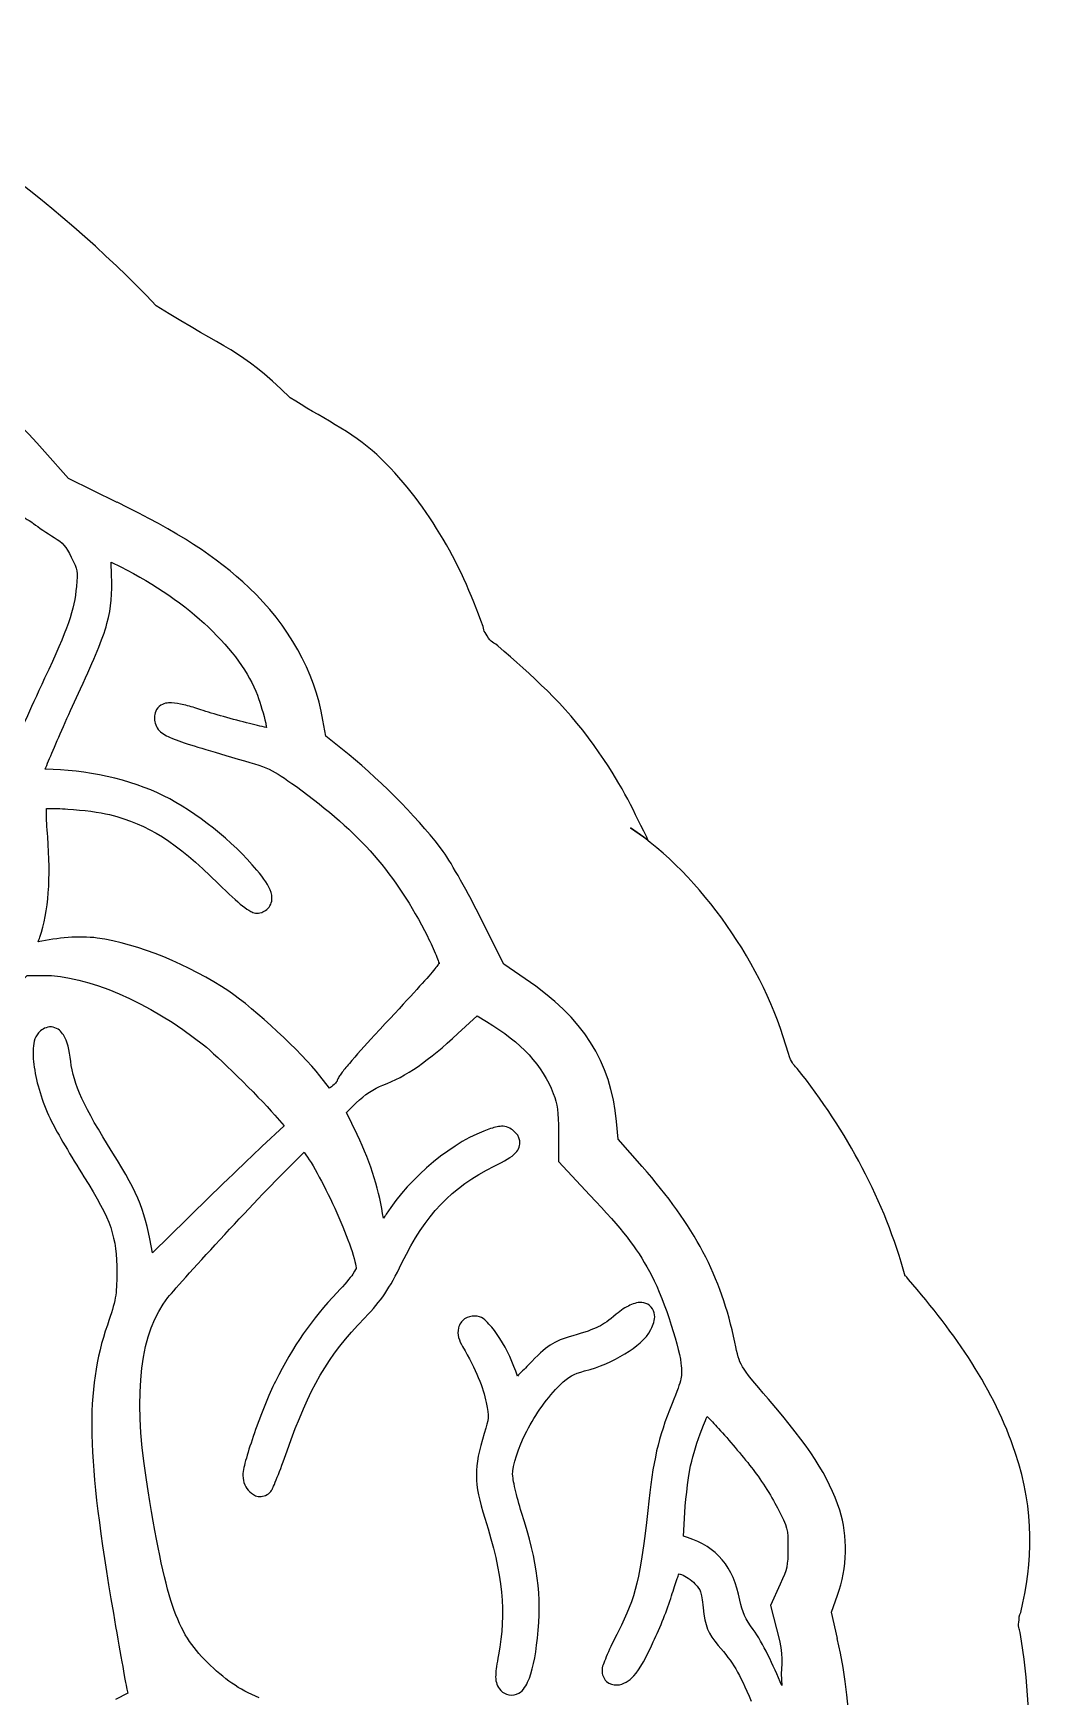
# Model space of a CAD drawing. Extents: x 3 to 1707, y 187 to 1378.
# Drawn here: x 212.6 to 267.7, y 484.7 to 576 of the extents above; entities that cross this region are included whole.
import ezdxf

# ---------------------------------------------------------------- set-up
doc = ezdxf.new("R2010")
doc.units = 0
doc.layers.add('Drawings', color=7, linetype='CONTINUOUS')

msp = doc.modelspace()

# ---------------------------------------------------------------- linework, layer by layer
at = {"layer": 'Drawings', "color": 7}
for points in [[(217.238944, 550.275759), (217.238944, 550.270112), (214.564139, 551.582489), (213.268098, 553.0493)], [(216.902247, 546.994224), (217.442723, 546.724035)], [(216.930055, 546.271123), (216.902247, 546.994224)], [(229.973234, 536.40746), (228.688224, 537.438637), (228.533796, 538.315381)], [(245.414042, 532.41807), (246.373398, 531.759707), (246.30337, 531.903695)], [(239.641141, 524.12726), (238.466434, 524.932348), (237.225542, 527.39722)], [(208.684887, 520.713848), (212.297254, 524.314641), (213.179664, 524.314641)], [(235.940053, 521.125597), (235.940053, 521.11995), (236.99914, 522.097457)], [(236.99914, 522.097457), (237.512042, 521.788674)], [(228.996884, 518.19861), (228.892096, 518.115887), (228.368168, 518.794126)], [(230.408444, 515.578288), (229.829363, 516.796932), (230.353294, 517.309754)], [(225.891887, 516.644333), (226.404789, 516.065362), (225.185959, 514.923907)], [(246.055163, 513.821159), (244.731547, 515.332069), (244.643306, 516.291535)], [(241.460827, 515.734049), (241.455179, 514.107355), (243.186909, 512.260078)], [(226.801631, 513.924717), (227.49653, 514.602984), (227.518555, 514.574751)], [(221.077237, 510.953658), (219.180054, 509.084332)], [(246.143141, 506.343117), (246.143119, 506.343315)], [(249.628614, 500.106587), (249.628637, 500.1067)], [(248.542176, 493.461924), (248.32156, 493.533635), (248.39876, 494.840507)], [(253.638089, 490.908966), (253.638089, 490.903319), (253.108642, 489.739814), (253.588453, 487.809815)], [(256.76517, 487.931837), (256.770817, 487.931837), (256.445413, 489.360026), (256.781858, 490.302975)], [(217.773701, 485.141554), (217.823342, 484.915409), (217.150502, 484.579042)]]:
    msp.add_lwpolyline(points, dxfattribs=at)
for points in [[(219.383582, 561.060831), (213.732161, 567.005347), (206.511113, 572.209655), (198.553489, 576.013865)], [(213.268098, 553.0493), (208.74334, 558.179666), (201.529929, 563.405543), (194.11428, 566.95066)], [(226.741424, 556.012058), (223.852554, 558.802539), (223.362563, 558.542514), (219.383582, 561.060831)], [(231.488817, 552.888966), (230.164343, 554.141856), (228.314653, 554.983704), (226.741424, 556.012058)], [(237.319112, 543.462065), (236.063384, 547.036262), (234.212683, 550.312236), (231.488817, 552.888966)], [(211.927723, 549.575414), (212.29399, 549.347575), (212.592019, 549.14763), (212.644681, 549.106692)], [(224.480223, 545.588678), (222.693459, 547.278924), (220.542804, 548.666767), (217.238944, 550.275759)], [(212.644681, 549.106692), (212.898815, 548.909062), (213.383842, 548.591499), (213.7863, 548.345731)], [(213.7863, 548.345731), (214.257123, 548.058236), (214.422686, 547.863344), (214.718345, 547.259415)], [(214.718345, 547.259415), (215.081514, 546.517878), (215.076917, 546.53846), (214.999615, 545.654771)], [(216.676373, 543.618786), (216.924634, 544.52012), (216.96689, 545.278314), (216.930055, 546.271123)], [(217.442723, 546.724035), (221.201796, 544.837317), (224.008296, 542.134696), (224.932181, 539.68236)], [(214.999615, 545.654771), (214.888728, 544.387482), (214.512573, 543.28736), (213.256854, 540.614779)], [(228.533796, 538.315381), (228.082377, 540.971841), (226.638926, 543.546594), (224.480223, 545.588678)], [(215.22591, 540.045576), (215.985173, 541.688165), (216.428098, 542.717451), (216.676373, 543.618786)], [(237.434432, 543.124626), (237.348846, 543.207066), (237.357486, 543.349642), (237.319112, 543.462065)], [(238.138505, 542.400452), (237.767433, 542.646925), (237.756765, 542.601753), (237.434432, 543.124626)], [(243.417055, 536.931942), (241.768233, 539.245118), (239.984014, 540.766136), (238.138505, 542.400452)], [(213.256854, 540.614779), (212.382214, 538.753273), (211.87355, 537.63319), (211.574759, 536.798937)], [(213.720298, 536.670844), (214.092257, 537.545216), (214.615511, 538.724984), (215.22591, 540.045576)], [(224.932181, 539.68236), (225.108098, 539.215417), (225.28098, 538.626592), (225.38993, 538.154905)], [(219.543977, 539.069989), (219.305882, 538.864736), (219.284761, 538.584469), (219.284761, 538.391751)], [(220.216815, 539.263102), (220.008057, 539.263102), (219.782056, 539.274395), (219.543977, 539.069989)], [(220.900681, 539.158358), (220.642001, 539.218494), (220.433238, 539.263102), (220.216815, 539.263102)], [(221.711397, 538.926849), (221.445827, 539.018323), (221.159373, 539.098222), (220.900681, 539.158358)], [(224.336566, 538.176927), (223.407972, 538.412107), (222.321432, 538.716711), (221.711397, 538.926849)], [(219.284761, 538.391751), (219.284761, 538.197791), (219.377124, 537.918342), (219.55499, 537.741068)], [(219.55499, 537.741068), (219.732856, 537.563765), (219.948709, 537.451088), (220.244371, 537.327513)], [(225.434065, 537.912385), (225.133616, 537.976756), (224.762504, 538.06936), (224.336566, 538.176927)], [(225.38993, 538.154905), (225.41252, 538.05722), (225.41732, 537.997366), (225.434065, 537.912385)], [(220.244371, 537.327513), (220.835702, 537.080193), (221.798181, 536.793036), (223.509289, 536.296335)], [(246.30337, 531.903695), (245.415143, 533.674743), (244.97775, 534.742341), (243.417055, 536.931942)], [(213.290122, 535.62315), (213.388416, 535.881764), (213.536322, 536.238373), (213.720298, 536.670844)], [(223.509289, 536.296335), (225.65225, 535.674224), (225.703145, 535.659684), (227.072021, 534.669641)], [(235.140849, 531.102785), (234.071308, 532.603221), (231.766783, 534.96092), (229.973234, 536.40746)], [(213.312147, 535.62315), (213.302829, 535.62315), (213.299158, 535.623009), (213.290122, 535.62315)], [(219.781319, 534.172912), (218.028403, 535.050023), (215.450907, 535.62315), (213.312147, 535.62315)], [(224.899299, 530.092386), (223.590451, 531.664082), (221.56839, 533.278692), (219.781319, 534.172912)], [(227.072021, 534.669641), (230.580516, 532.132155), (232.540568, 529.884847), (234.263665, 526.464462)], [(213.350649, 533.258026), (213.349053, 533.345265), (213.350095, 533.393544), (213.350649, 533.46215)], [(213.350649, 533.46215), (213.391593, 533.464549), (213.412714, 533.464832), (213.460943, 533.467796)], [(213.422343, 531.918065), (213.38123, 532.429419), (213.35703, 532.909491), (213.350649, 533.258026)], [(213.460943, 533.467796), (213.736255, 533.476266), (214.120223, 533.467147), (214.530865, 533.439563)], [(214.530865, 533.439563), (215.352147, 533.38705), (216.310403, 533.265084), (216.814102, 533.136286)], [(216.814102, 533.136286), (218.994858, 532.57894), (220.408951, 531.685116), (222.781401, 529.353532)], [(254.081231, 520.020308), (252.730734, 524.921168), (249.322851, 529.746675), (245.414042, 532.41807)], [(212.992167, 526.409351), (213.477357, 527.816054), (213.602185, 529.679057), (213.422343, 531.918065)], [(237.225542, 527.39722), (236.505162, 528.833567), (235.609523, 530.445213), (235.140849, 531.102785)], [(225.682438, 528.868209), (225.560821, 529.257004), (225.299119, 529.612258), (224.899299, 530.092386)], [(222.781401, 529.353532), (223.373059, 528.772048), (223.797215, 528.381926), (224.121561, 528.123849)], [(225.665779, 528.21202), (225.765371, 528.438448), (225.743007, 528.673826), (225.682438, 528.868209)], [(224.121561, 528.123849), (224.283726, 527.994825), (224.420467, 527.898833), (224.56828, 527.826077)], [(224.56828, 527.826077), (224.716102, 527.753236), (224.910625, 527.666279), (225.169423, 527.765376)], [(225.169423, 527.765376), (225.356833, 527.83737), (225.566181, 527.985593), (225.665779, 528.21202)], [(216.146785, 526.359661), (215.135221, 526.500261), (213.950964, 526.370955), (212.903926, 526.150173)], [(212.903926, 526.150173), (212.935241, 526.241366), (212.951873, 526.292467), (212.992167, 526.409351)], [(223.360488, 523.442641), (221.245541, 524.877915), (218.35727, 526.052431), (216.146785, 526.359661)], [(234.263665, 526.464462), (234.450369, 526.093849), (234.622576, 525.720808), (234.743476, 525.427779)], [(234.875937, 524.948102), (234.817542, 524.852957), (234.680027, 524.672267), (234.434731, 524.385647)], [(234.743476, 525.427779), (234.803932, 525.28125), (234.851568, 525.15392), (234.881358, 525.063857)], [(234.909031, 524.992146), (234.909031, 525.006262), (234.934444, 525.043247), (234.875937, 524.948102)], [(234.881358, 525.063857), (234.911148, 524.973794), (234.909031, 524.879779), (234.909031, 524.992146)], [(213.179664, 524.314641), (215.575269, 524.314641), (218.960031, 522.891563), (221.981709, 520.493265)], [(234.434731, 524.385647), (233.944159, 523.812322), (233.026695, 522.813979), (231.368357, 521.032993)], [(244.643306, 516.291535), (244.343821, 519.594556), (242.820577, 521.960132), (239.641141, 524.12726)], [(228.368168, 518.794126), (227.351061, 520.106672), (224.80901, 522.459628), (223.360488, 523.442641)], [(213.030759, 521.270827), (212.713317, 521.007414), (212.660946, 520.662352), (212.633674, 520.305827)], [(213.725658, 521.469304), (213.455541, 521.524076), (213.19818, 521.409732), (213.030759, 521.270827)], [(214.282677, 521.04471), (214.170294, 521.2254), (213.995774, 521.414447), (213.725658, 521.469304)], [(237.512042, 521.788674), (239.428519, 520.628839), (240.593845, 519.348902), (241.174045, 517.83497)], [(214.685277, 519.594471), (214.605592, 520.228808), (214.507439, 520.683357), (214.282677, 521.04471)], [(221.981709, 520.493265), (222.7214, 519.906247), (224.898426, 517.771023), (225.891887, 516.644333)], [(231.368357, 521.032993), (230.83125, 520.456167), (230.342477, 519.908223), (229.984074, 519.483488)], [(231.825816, 518.285793), (233.090845, 518.754882), (234.325468, 519.624201), (235.940053, 521.125597)], [(212.633674, 520.305827), (212.606284, 519.949274), (212.63678, 519.544104), (212.710874, 519.103728)], [(217.001605, 514.56549), (215.392908, 517.108821), (214.843035, 518.338419), (214.685277, 519.594471)], [(229.984074, 519.483488), (229.804881, 519.271177), (229.656893, 519.087974), (229.548384, 518.943111)], [(254.562985, 519.201498), (254.313933, 519.469993), (254.278213, 519.487441), (254.081231, 520.020308)], [(212.710874, 519.103728), (212.858837, 518.222975), (213.178707, 517.201227), (213.637405, 516.291451)], [(229.311248, 518.513124), (229.303342, 518.501831), (229.2912, 518.481221), (229.267114, 518.452423)], [(229.322261, 518.557167), (229.318308, 518.543051), (229.314919, 518.528934), (229.311248, 518.513124)], [(229.355355, 518.63989), (229.345189, 518.617303), (229.33333, 518.592741), (229.322261, 518.557167)], [(229.410502, 518.744634), (229.390736, 518.713013), (229.37546, 518.683368), (229.355355, 518.63989)], [(229.548384, 518.943111), (229.49414, 518.870552), (229.44978, 518.807875), (229.410502, 518.744634)], [(260.496198, 507.807754), (259.37462, 511.884214), (257.305318, 515.795568), (254.562985, 519.201498)], [(229.267114, 518.452423), (229.206573, 518.379582), (229.104468, 518.280767), (228.996884, 518.19861)], [(230.353294, 517.309754), (230.829437, 517.776867), (231.323121, 518.099371), (231.825816, 518.285793)], [(241.174045, 517.83497), (241.405222, 517.231606), (241.464978, 516.816695), (241.460827, 515.734049)], [(213.637405, 516.291451), (213.943852, 515.683597), (214.720909, 514.3586), (215.407741, 513.264152)], [(237.737973, 515.903559), (235.744084, 515.275237), (233.281126, 513.222876), (232.002306, 511.205439)], [(238.432872, 516.030325), (238.18687, 516.044441), (237.997701, 515.985435), (237.737973, 515.903559)], [(239.056074, 515.732553), (238.921157, 515.867224), (238.678871, 516.01731), (238.432872, 516.030325)], [(225.185959, 514.923907), (224.313056, 514.105718), (222.470945, 512.326087), (221.077237, 510.953658)], [(231.847877, 510.984941), (231.655074, 512.405224), (231.183661, 513.951058), (230.408444, 515.578288)], [(239.337344, 515.241781), (239.295412, 515.484019), (239.167667, 515.621033), (239.056074, 515.732553)], [(239.127768, 514.596603), (239.260256, 514.741155), (239.379276, 514.999571), (239.337344, 515.241781)], [(219.180054, 509.084332), (218.800711, 511.260042), (218.458568, 512.262026), (217.001605, 514.56549)], [(227.518555, 514.574751), (227.928863, 514.066982), (228.690822, 512.642803), (229.294408, 511.277235)], [(237.936517, 513.852187), (238.523798, 514.147728), (238.862774, 514.307752), (239.127768, 514.596603)], [(215.407741, 513.264152), (216.917941, 510.857554), (217.220773, 509.977987), (217.216682, 507.998043)], [(220.023619, 506.634904), (220.817393, 507.623337), (225.298716, 512.452598), (226.801631, 513.924717)], [(232.868172, 508.530967), (234.158832, 511.181018), (235.571476, 512.661973), (237.936517, 513.852187)], [(251.140051, 504.182285), (250.386606, 507.813118), (248.933269, 510.554446), (246.055163, 513.821159)], [(243.186909, 512.260078), (245.021277, 510.300745), (245.694679, 509.431935), (246.457344, 508.069247)], [(229.294408, 511.277235), (229.596201, 510.594452), (229.868646, 509.915677), (230.061001, 509.358303)], [(232.002306, 511.205439), (231.945465, 511.115659), (231.902685, 511.066534), (231.847877, 510.984941)], [(230.061001, 509.358303), (230.253352, 508.800902), (230.3533, 508.318797), (230.3533, 508.227887)], [(230.833111, 505.52569), (231.74205, 506.471718), (232.168651, 507.094648), (232.868172, 508.530967)], [(217.216682, 507.998043), (217.214603, 506.766017), (217.165883, 506.494614), (216.698265, 505.125151)], [(230.176818, 507.924581), (230.013269, 507.694766), (229.729821, 507.359867), (229.310952, 506.915482)], [(230.3533, 508.227887), (230.3533, 508.277295), (230.340311, 508.154482), (230.176818, 507.924581)], [(246.457344, 508.069247), (247.123083, 506.87988), (248.073821, 504.06382), (248.183559, 503.040266)], [(260.681434, 507.626781), (260.506364, 507.828928), (260.488857, 507.832034), (260.496198, 507.807754)], [(266.536403, 498.125825), (265.40432, 501.54813), (263.257112, 504.652448), (260.681434, 507.626781)], [(229.310952, 506.915482), (227.918184, 505.437858), (226.88477, 503.954728), (225.924702, 502.035401)], [(218.843394, 496.637614), (218.08534, 501.485876), (218.542714, 504.790902), (220.023619, 506.634904)], [(245.387552, 506.210902), (245.146012, 506.100794), (244.895789, 505.940431), (244.631989, 505.72013)], [(246.143119, 506.343315), (245.860369, 506.397239), (245.62909, 506.320728), (245.387552, 506.210902)], [(246.55677, 506.111607), (246.443906, 506.241196), (246.285694, 506.316013), (246.143141, 506.343117)], [(246.738758, 505.675974), (246.726899, 505.818832), (246.669634, 505.98199), (246.55677, 506.111607)], [(216.698265, 505.125151), (215.460259, 501.500303), (215.553018, 497.939884), (217.02917, 489.304802)], [(226.564453, 498.213827), (227.793825, 501.716737), (228.751326, 503.358987), (230.833111, 505.52569)], [(235.973339, 504.970152), (235.882556, 504.600697), (236.007026, 504.270598), (236.199462, 503.938975)], [(236.309759, 505.460924), (236.14124, 505.347146), (236.018727, 505.15488), (235.973339, 504.970152)], [(236.855749, 505.615358), (236.672377, 505.615358), (236.478281, 505.574703), (236.309759, 505.460924)], [(237.644404, 505.179753), (237.442056, 505.393194), (237.278391, 505.615358), (236.855749, 505.615358)], [(238.245544, 504.385703), (238.048957, 504.695983), (237.846742, 504.966454), (237.644404, 505.179753)], [(244.631989, 505.72013), (243.819259, 505.041553), (243.613597, 504.937741), (242.249481, 504.540081)], [(245.100773, 503.536458), (245.739209, 503.925451), (246.259467, 504.350328), (246.534689, 504.881924)], [(246.534689, 504.881924), (246.673164, 505.149572), (246.762591, 505.390427), (246.738758, 505.675974)], [(236.199462, 503.938975), (236.921965, 502.693905), (237.344438, 501.673371), (237.495504, 500.873082)], [(239.205166, 502.317843), (238.98534, 503.027758), (238.62836, 503.781435), (238.245544, 504.385703)], [(242.249481, 504.540081), (241.17117, 504.225764), (240.819062, 503.997981), (239.817338, 502.940971)], [(251.559195, 502.83682), (251.349337, 503.195236), (251.286848, 503.474995), (251.140051, 504.182285)], [(242.894748, 502.604548), (243.69592, 502.813471), (244.462335, 503.147438), (245.100773, 503.536458)], [(248.183559, 503.040266), (248.228428, 502.621572), (248.234894, 502.438962), (248.177912, 502.169027)], [(239.817338, 502.940971), (239.58506, 502.695909), (239.387227, 502.499041), (239.205166, 502.317843)], [(241.560103, 501.849092), (242.025674, 502.302597), (242.279167, 502.443931), (242.894748, 502.604548)], [(248.177912, 502.169027), (248.121212, 501.899121), (247.98076, 501.513347), (247.698101, 500.812522)], [(252.993113, 501.050215), (252.174039, 501.996073), (251.769045, 502.478403), (251.559195, 502.83682)], [(225.924702, 502.035401), (225.55606, 501.298382), (225.122764, 500.203257), (224.772054, 499.201074)], [(239.718071, 499.301527), (240.2028, 500.231716), (240.871571, 501.178477), (241.560103, 501.849092)], [(237.495504, 500.873082), (237.65222, 500.042809), (237.646996, 500.02731), (237.385209, 499.18021)], [(247.698101, 500.812522), (246.910372, 498.859965), (246.668685, 497.788922), (246.363453, 494.939858)], [(256.903278, 494.962501), (256.284405, 496.833381), (255.234252, 498.462248), (252.993113, 501.050215)], [(248.773783, 497.652755), (248.923327, 498.267865), (249.177887, 499.02908), (249.413532, 499.621349)], [(249.413532, 499.621349), (249.493189, 499.82152), (249.559715, 499.959748), (249.628614, 500.106587)], [(249.628637, 500.1067), (249.80286, 499.928269), (250.006938, 499.716776), (250.251841, 499.445006)], [(250.251841, 499.445006), (250.817386, 498.817418), (251.50668, 498.005949), (252.060782, 497.310996)], [(224.772054, 499.201074), (224.596701, 498.699997), (224.442704, 498.225149), (224.330848, 497.828025)], [(237.385209, 499.18021), (236.803714, 497.298941), (236.807681, 496.475868), (237.423809, 494.520685)], [(238.94596, 496.8973), (238.94596, 497.438665), (239.233338, 498.37131), (239.718071, 499.301527)], [(224.330848, 497.828025), (224.219001, 497.430901), (224.137819, 497.156421), (224.137819, 496.863025)], [(226.023978, 496.769094), (226.179649, 497.159527), (226.372994, 497.668312), (226.564453, 498.213827)], [(248.39876, 494.840507), (248.448909, 495.73083), (248.626718, 497.048007), (248.773783, 497.652755)], [(266.841081, 489.349043), (267.497566, 492.163127), (267.626356, 494.830428), (266.536403, 498.125825)], [(220.27731, 489.733772), (219.782042, 491.196715), (219.363768, 493.30941), (218.843394, 496.637614)], [(224.137819, 496.863025), (224.137819, 496.494953), (224.288182, 496.191422), (224.518357, 495.969737)], [(225.819908, 496.278322), (225.877822, 496.406782), (225.946128, 496.573892), (226.023978, 496.769094)], [(239.083842, 496.125328), (238.993314, 496.510623), (238.94596, 496.859778), (238.94596, 496.8973)], [(252.060782, 497.310996), (252.485655, 496.778129), (253.154915, 495.736929), (253.478154, 495.099769)], [(224.518357, 495.969737), (224.633452, 495.858782), (224.776106, 495.758273), (224.976109, 495.72157)], [(224.976109, 495.72157), (225.176113, 495.68515), (225.443869, 495.75912), (225.604826, 495.920047)], [(225.604826, 495.920047), (225.719017, 496.034108), (225.710574, 496.056977), (225.737173, 496.107514)], [(225.737173, 496.107514), (225.763716, 496.15805), (225.790937, 496.214234), (225.819908, 496.278322)], [(239.436806, 494.846012), (239.298388, 495.27981), (239.17437, 495.740006), (239.083842, 496.125328)], [(240.308184, 487.947704), (240.550769, 490.303568), (240.333033, 492.037434), (239.436806, 494.846012)], [(246.363453, 494.939858), (245.975562, 491.319105), (245.689851, 490.160795), (244.747541, 488.322778)], [(253.478154, 495.099769), (254.055521, 493.96173), (254.057235, 493.969466), (254.057235, 492.88857)], [(256.781858, 490.302975), (257.307153, 491.772045), (257.363317, 493.571411), (256.903278, 494.962501)], [(237.423809, 494.520685), (238.402426, 491.415492), (238.603958, 489.321713), (238.168344, 487.026832)], [(250.455903, 492.24328), (249.981626, 492.815786), (249.337029, 493.200544), (248.542176, 493.461924)], [(251.415524, 490.032053), (251.224924, 490.940756), (250.930182, 491.670745), (250.455903, 492.24328)], [(254.057235, 492.88857), (254.056766, 491.915214), (254.01166, 491.731051), (253.638089, 490.908966)], [(247.67049, 490.263816), (247.777566, 490.61142), (247.887239, 490.950779), (247.979334, 491.206766)], [(247.979334, 491.206766), (248.01785, 491.313769), (248.049955, 491.394797), (248.078616, 491.465944)], [(248.078616, 491.465944), (248.121, 491.457474), (248.149463, 491.457474), (248.216498, 491.432912)], [(248.216498, 491.432912), (248.436578, 491.348495), (248.737089, 491.154818), (248.950002, 490.925595)], [(246.666748, 487.732795), (247.050652, 488.554005), (247.432228, 489.490179), (247.67049, 490.263816)], [(248.950002, 490.925595), (249.139389, 490.721471), (249.203318, 490.632961), (249.258846, 490.478951)], [(249.258846, 490.478951), (249.314388, 490.324799), (249.357026, 490.066694), (249.402234, 489.607684)], [(217.02917, 489.304802), (217.361253, 487.362295), (217.680304, 485.556408), (217.773701, 485.141554)], [(222.180007, 486.618246), (221.315552, 487.463539), (220.772581, 488.270829), (220.27731, 489.733772)], [(249.402234, 489.607684), (249.500697, 488.608833), (249.673339, 488.187571), (250.229494, 487.545357)], [(252.149029, 488.421904), (251.736925, 488.972501), (251.552644, 489.378179), (251.415524, 490.032053)], [(266.754676, 488.941671), (266.705825, 489.192096), (266.841081, 489.349043), (266.841081, 489.349043)], [(253.726335, 485.339438), (253.226572, 486.457516), (252.706037, 487.677741), (252.149029, 488.421904)], [(266.808326, 488.254511), (266.752981, 488.456376), (266.674765, 488.566202), (266.754676, 488.941671)], [(239.767709, 485.521455), (240.030568, 486.074396), (240.198421, 486.881998), (240.308184, 487.947704)], [(244.747541, 488.322778), (244.512269, 487.863852), (244.298475, 487.413115), (244.140883, 487.048995)], [(245.591312, 485.868974), (245.9509, 486.254183), (246.282847, 486.911586), (246.666748, 487.732795)], [(250.229494, 487.545357), (251.050912, 486.59693), (251.369975, 486.060026), (252.04395, 484.479465)], [(253.588453, 487.809815), (253.848602, 486.744052), (253.614996, 486.286199), (253.726335, 485.339438)], [(256.097842, 477.669864), (257.597149, 480.431237), (257.767927, 483.480868), (256.76517, 487.931837)], [(265.017245, 472.894132), (267.505586, 477.477288), (267.659817, 483.091198), (266.808326, 488.254511)], [(225.031296, 484.660692), (223.898408, 485.12947), (223.123835, 485.695313), (222.180007, 486.618246)], [(238.168344, 487.026832), (238.074399, 486.531882), (238.022979, 486.197153), (238.013915, 485.918466)], [(243.95336, 486.574768), (243.90499, 486.439814), (243.854079, 486.394642), (243.854079, 486.161212)], [(244.140883, 487.048995), (244.062073, 486.866893), (244.001759, 486.709834), (243.95336, 486.574768)], [(238.013915, 485.918466), (238.004879, 485.639808), (238.052938, 485.357281), (238.223491, 485.152)], [(243.854079, 486.161212), (243.854079, 485.962735), (243.922893, 485.730294), (244.091214, 485.571174)], [(244.670295, 485.372696), (245.038429, 485.395283), (245.328622, 485.587549), (245.591312, 485.868974)], [(238.223491, 485.152), (238.321389, 485.033987), (238.441792, 484.925572), (238.609546, 484.859733)], [(238.609546, 484.859733), (238.777303, 484.793668), (238.995158, 484.793951), (239.161051, 484.859733)], [(239.161051, 484.859733), (239.492837, 484.991298), (239.636285, 485.244971), (239.767709, 485.521455)], [(244.091214, 485.571174), (244.259536, 485.41194), (244.486229, 485.361968), (244.670295, 485.372696)]]:
    msp.add_open_spline(points, degree=3, dxfattribs=at)

doc.saveas('drawing.dxf')
